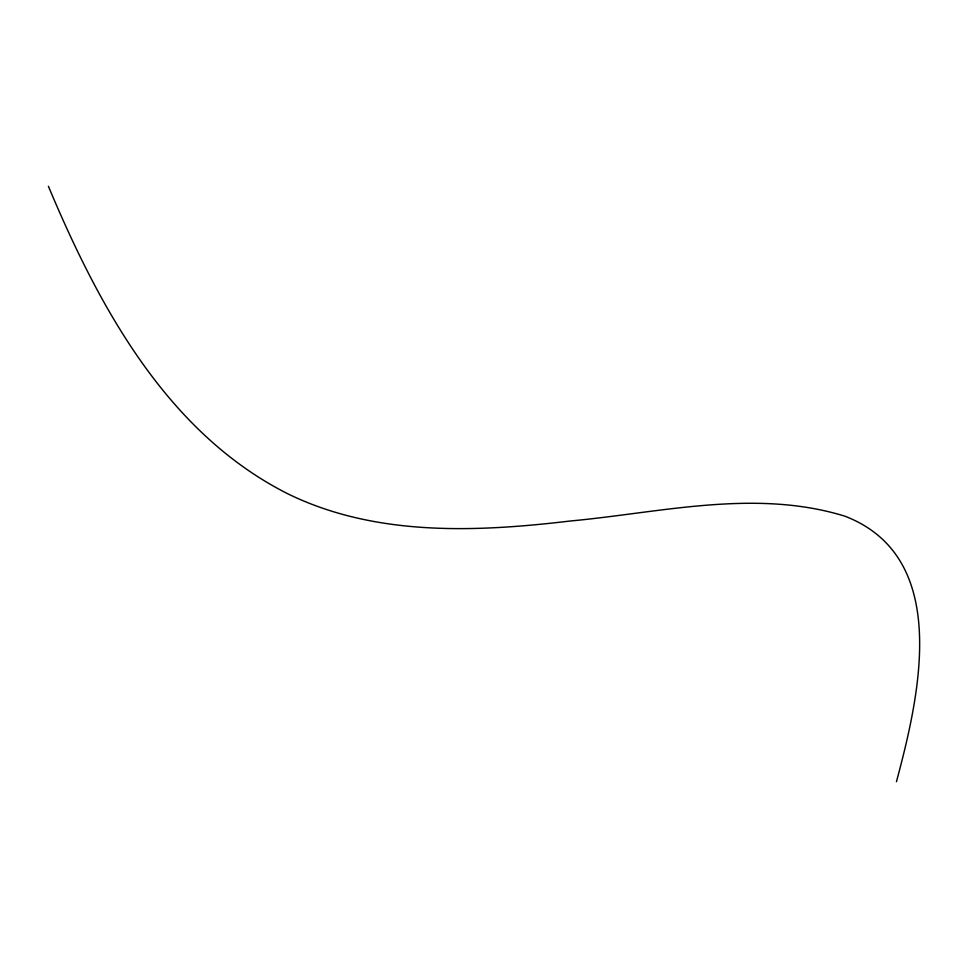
<?xml version="1.0" encoding="UTF-8"?>
<svg xmlns="http://www.w3.org/2000/svg" width="968" height="968" viewBox="0 0 968 968"><rect width="100%" height="100%" fill="white"/><g stroke="black" fill="none" stroke-linecap="round" stroke-linejoin="round"><path stroke-width="1.45" d="M896.453 781.708C919.007 697.214 952.258 557.798 845.016 516.222C755.488 488.525 661.132 512.604 570.418 520.99C476.183 532.182 375.596 536.647 287.992 493.886C166.835 432.89 98.833 306.372 48.4 186.292"/></g></svg>
